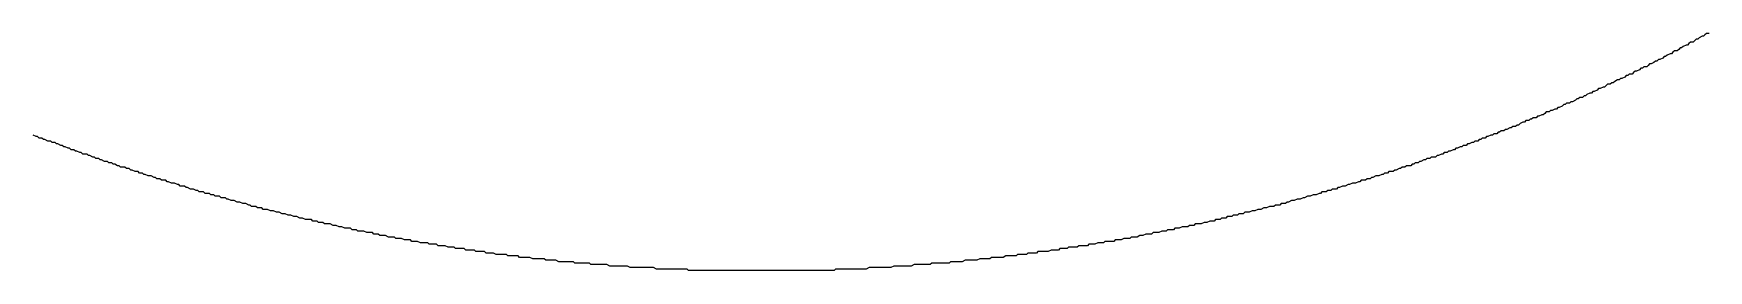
# Model space of a CAD drawing. Header units: millimetres. Extents: x 35 to 605, y 64 to 964.
# Drawn here: x 295.86 to 307.36, y 502.57 to 504.2 of the extents above; entities that cross this region are included whole.
import ezdxf

# ---------------------------------------------------------------- set-up
doc = ezdxf.new("R2010")
doc.units = ezdxf.units.MM

msp = doc.modelspace()

# ---------------------------------------------------------------- linework, layer by layer
msp.add_polyline3d([(307.367, 504.198, 0), (307.347, 504.198, 0), (307.337, 504.188, 0), (307.327, 504.178, 0), (307.317, 504.178, 0), (307.297, 504.168, 0), (307.287, 504.158, 0), (307.277, 504.158, 0), (307.267, 504.148, 0), (307.257, 504.138, 0), (307.237, 504.138, 0), (307.227, 504.128, 0), (307.217, 504.118, 0), (307.207, 504.118, 0), (307.187, 504.108, 0), (307.177, 504.098, 0), (307.167, 504.098, 0), (307.157, 504.088, 0), (307.147, 504.078, 0), (307.127, 504.078, 0), (307.117, 504.068, 0), (307.107, 504.058, 0), (307.097, 504.058, 0), (307.077, 504.048, 0), (307.067, 504.038, 0), (307.057, 504.038, 0), (307.047, 504.028, 0), (307.027, 504.018, 0), (307.017, 504.018, 0), (307.007, 504.008, 0), (306.997, 504.008, 0), (306.987, 503.998, 0), (306.967, 503.988, 0), (306.957, 503.988, 0), (306.947, 503.978, 0), (306.937, 503.968, 0), (306.917, 503.968, 0), (306.907, 503.958, 0), (306.897, 503.958, 0), (306.887, 503.948, 0), (306.867, 503.938, 0), (306.857, 503.938, 0), (306.847, 503.928, 0), (306.837, 503.918, 0), (306.817, 503.918, 0), (306.807, 503.908, 0), (306.797, 503.908, 0), (306.787, 503.898, 0), (306.767, 503.888, 0), (306.757, 503.888, 0), (306.747, 503.878, 0), (306.737, 503.878, 0), (306.717, 503.868, 0), (306.707, 503.858, 0), (306.697, 503.858, 0), (306.687, 503.848, 0), (306.667, 503.848, 0), (306.657, 503.838, 0), (306.647, 503.828, 0), (306.637, 503.828, 0), (306.617, 503.818, 0), (306.607, 503.818, 0), (306.597, 503.808, 0), (306.577, 503.798, 0), (306.567, 503.798, 0), (306.557, 503.788, 0), (306.547, 503.788, 0), (306.527, 503.778, 0), (306.517, 503.768, 0), (306.507, 503.768, 0), (306.497, 503.758, 0), (306.477, 503.758, 0), (306.467, 503.748, 0), (306.457, 503.748, 0), (306.447, 503.738, 0), (306.427, 503.728, 0), (306.417, 503.728, 0), (306.407, 503.718, 0), (306.387, 503.718, 0), (306.377, 503.708, 0), (306.367, 503.708, 0), (306.357, 503.698, 0), (306.337, 503.688, 0), (306.327, 503.688, 0), (306.317, 503.678, 0), (306.307, 503.678, 0), (306.287, 503.668, 0), (306.277, 503.668, 0), (306.267, 503.658, 0), (306.247, 503.658, 0), (306.237, 503.648, 0), (306.227, 503.638, 0), (306.217, 503.638, 0), (306.197, 503.628, 0), (306.187, 503.628, 0), (306.177, 503.618, 0), (306.157, 503.618, 0), (306.147, 503.608, 0), (306.137, 503.608, 0), (306.127, 503.598, 0), (306.107, 503.598, 0), (306.097, 503.588, 0), (306.087, 503.588, 0), (306.067, 503.578, 0), (306.057, 503.568, 0), (306.047, 503.568, 0), (306.037, 503.558, 0), (306.017, 503.558, 0), (306.007, 503.548, 0), (305.997, 503.548, 0), (305.977, 503.538, 0), (305.967, 503.538, 0), (305.957, 503.528, 0), (305.937, 503.528, 0), (305.927, 503.518, 0), (305.917, 503.518, 0), (305.907, 503.508, 0), (305.887, 503.508, 0), (305.877, 503.498, 0), (305.867, 503.498, 0), (305.847, 503.488, 0), (305.837, 503.488, 0), (305.827, 503.478, 0), (305.807, 503.478, 0), (305.797, 503.468, 0), (305.787, 503.468, 0), (305.777, 503.458, 0), (305.757, 503.458, 0), (305.747, 503.448, 0), (305.737, 503.448, 0), (305.717, 503.438, 0), (305.707, 503.438, 0), (305.697, 503.428, 0), (305.677, 503.428, 0), (305.667, 503.418, 0), (305.657, 503.418, 0), (305.637, 503.408, 0), (305.627, 503.408, 0), (305.617, 503.398, 0), (305.607, 503.398, 0), (305.587, 503.388, 0), (305.577, 503.388, 0), (305.567, 503.378, 0), (305.547, 503.378, 0), (305.537, 503.368, 0), (305.527, 503.368, 0), (305.507, 503.358, 0), (305.497, 503.358, 0), (305.487, 503.348, 0), (305.467, 503.348, 0), (305.457, 503.348, 0), (305.447, 503.338, 0), (305.427, 503.338, 0), (305.417, 503.328, 0), (305.407, 503.328, 0), (305.387, 503.318, 0), (305.377, 503.318, 0), (305.367, 503.308, 0), (305.347, 503.308, 0), (305.337, 503.298, 0), (305.327, 503.298, 0), (305.317, 503.288, 0), (305.297, 503.288, 0), (305.287, 503.288, 0), (305.277, 503.278, 0), (305.257, 503.278, 0), (305.247, 503.268, 0), (305.237, 503.268, 0), (305.217, 503.258, 0), (305.207, 503.258, 0), (305.197, 503.248, 0), (305.177, 503.248, 0), (305.167, 503.248, 0), (305.157, 503.238, 0), (305.137, 503.238, 0), (305.127, 503.228, 0), (305.117, 503.228, 0), (305.097, 503.218, 0), (305.087, 503.218, 0), (305.077, 503.218, 0), (305.057, 503.208, 0), (305.047, 503.208, 0), (305.037, 503.198, 0), (305.017, 503.198, 0), (305.007, 503.188, 0), (304.997, 503.188, 0), (304.977, 503.188, 0), (304.967, 503.178, 0), (304.957, 503.178, 0), (304.937, 503.168, 0), (304.927, 503.168, 0), (304.917, 503.168, 0), (304.897, 503.158, 0), (304.887, 503.158, 0), (304.867, 503.148, 0), (304.857, 503.148, 0), (304.847, 503.148, 0), (304.827, 503.138, 0), (304.817, 503.138, 0), (304.807, 503.128, 0), (304.787, 503.128, 0), (304.777, 503.128, 0), (304.767, 503.118, 0), (304.747, 503.118, 0), (304.737, 503.108, 0), (304.727, 503.108, 0), (304.707, 503.108, 0), (304.697, 503.098, 0), (304.687, 503.098, 0), (304.667, 503.088, 0), (304.657, 503.088, 0), (304.647, 503.088, 0), (304.627, 503.078, 0), (304.617, 503.078, 0), (304.607, 503.078, 0), (304.587, 503.068, 0), (304.577, 503.068, 0), (304.557, 503.058, 0), (304.547, 503.058, 0), (304.537, 503.058, 0), (304.517, 503.048, 0), (304.507, 503.048, 0), (304.497, 503.048, 0), (304.477, 503.038, 0), (304.467, 503.038, 0), (304.457, 503.028, 0), (304.437, 503.028, 0), (304.427, 503.028, 0), (304.417, 503.018, 0), (304.397, 503.018, 0), (304.387, 503.018, 0), (304.377, 503.008, 0), (304.357, 503.008, 0), (304.347, 503.008, 0), (304.327, 502.998, 0), (304.317, 502.998, 0), (304.307, 502.998, 0), (304.287, 502.988, 0), (304.277, 502.988, 0), (304.267, 502.988, 0), (304.247, 502.978, 0), (304.237, 502.978, 0), (304.227, 502.978, 0), (304.207, 502.968, 0), (304.197, 502.968, 0), (304.177, 502.968, 0), (304.167, 502.958, 0), (304.157, 502.958, 0), (304.137, 502.958, 0), (304.127, 502.948, 0), (304.117, 502.948, 0), (304.097, 502.948, 0), (304.087, 502.938, 0), (304.077, 502.938, 0), (304.057, 502.938, 0), (304.047, 502.928, 0), (304.027, 502.928, 0), (304.017, 502.928, 0), (304.007, 502.918, 0), (303.987, 502.918, 0), (303.977, 502.918, 0), (303.967, 502.908, 0), (303.947, 502.908, 0), (303.937, 502.908, 0), (303.917, 502.898, 0), (303.907, 502.898, 0), (303.897, 502.898, 0), (303.877, 502.888, 0), (303.867, 502.888, 0), (303.857, 502.888, 0), (303.837, 502.888, 0), (303.827, 502.878, 0), (303.807, 502.878, 0), (303.797, 502.878, 0), (303.787, 502.868, 0), (303.767, 502.868, 0), (303.757, 502.868, 0), (303.747, 502.868, 0), (303.727, 502.858, 0), (303.717, 502.858, 0), (303.697, 502.858, 0), (303.687, 502.848, 0), (303.677, 502.848, 0), (303.657, 502.848, 0), (303.647, 502.848, 0), (303.637, 502.838, 0), (303.617, 502.838, 0), (303.607, 502.838, 0), (303.587, 502.828, 0), (303.577, 502.828, 0), (303.567, 502.828, 0), (303.547, 502.828, 0), (303.537, 502.818, 0), (303.527, 502.818, 0), (303.507, 502.818, 0), (303.497, 502.818, 0), (303.477, 502.808, 0), (303.467, 502.808, 0), (303.457, 502.808, 0), (303.437, 502.798, 0), (303.427, 502.798, 0), (303.407, 502.798, 0), (303.397, 502.798, 0), (303.387, 502.788, 0), (303.367, 502.788, 0), (303.357, 502.788, 0), (303.347, 502.788, 0), (303.327, 502.778, 0), (303.317, 502.778, 0), (303.297, 502.778, 0), (303.287, 502.778, 0), (303.277, 502.768, 0), (303.257, 502.768, 0), (303.247, 502.768, 0), (303.227, 502.768, 0), (303.217, 502.768, 0), (303.207, 502.758, 0), (303.187, 502.758, 0), (303.177, 502.758, 0), (303.167, 502.758, 0), (303.147, 502.748, 0), (303.137, 502.748, 0), (303.117, 502.748, 0), (303.107, 502.748, 0), (303.097, 502.738, 0), (303.077, 502.738, 0), (303.067, 502.738, 0), (303.047, 502.738, 0), (303.037, 502.738, 0), (303.027, 502.728, 0), (303.007, 502.728, 0), (302.997, 502.728, 0), (302.977, 502.728, 0), (302.967, 502.728, 0), (302.957, 502.718, 0), (302.937, 502.718, 0), (302.927, 502.718, 0), (302.907, 502.718, 0), (302.897, 502.708, 0), (302.887, 502.708, 0), (302.867, 502.708, 0), (302.857, 502.708, 0), (302.847, 502.708, 0), (302.827, 502.698, 0), (302.817, 502.698, 0), (302.797, 502.698, 0), (302.787, 502.698, 0), (302.777, 502.698, 0), (302.757, 502.698, 0), (302.747, 502.688, 0), (302.727, 502.688, 0), (302.717, 502.688, 0), (302.707, 502.688, 0), (302.687, 502.688, 0), (302.677, 502.678, 0), (302.657, 502.678, 0), (302.647, 502.678, 0), (302.637, 502.678, 0), (302.617, 502.678, 0), (302.607, 502.668, 0), (302.587, 502.668, 0), (302.577, 502.668, 0), (302.567, 502.668, 0), (302.547, 502.668, 0), (302.537, 502.668, 0), (302.517, 502.658, 0), (302.507, 502.658, 0), (302.497, 502.658, 0), (302.477, 502.658, 0), (302.467, 502.658, 0), (302.447, 502.658, 0), (302.437, 502.658, 0), (302.427, 502.648, 0), (302.407, 502.648, 0), (302.397, 502.648, 0), (302.377, 502.648, 0), (302.367, 502.648, 0), (302.357, 502.648, 0), (302.337, 502.638, 0), (302.327, 502.638, 0), (302.307, 502.638, 0), (302.297, 502.638, 0), (302.287, 502.638, 0), (302.267, 502.638, 0), (302.257, 502.638, 0), (302.237, 502.628, 0), (302.227, 502.628, 0), (302.217, 502.628, 0), (302.197, 502.628, 0), (302.187, 502.628, 0), (302.167, 502.628, 0), (302.157, 502.628, 0), (302.147, 502.618, 0), (302.127, 502.618, 0), (302.117, 502.618, 0), (302.097, 502.618, 0), (302.087, 502.618, 0), (302.077, 502.618, 0), (302.057, 502.618, 0), (302.047, 502.618, 0), (302.027, 502.618, 0), (302.017, 502.608, 0), (302.007, 502.608, 0), (301.987, 502.608, 0), (301.977, 502.608, 0), (301.957, 502.608, 0), (301.947, 502.608, 0), (301.937, 502.608, 0), (301.917, 502.608, 0), (301.907, 502.608, 0), (301.887, 502.598, 0), (301.877, 502.598, 0), (301.867, 502.598, 0), (301.847, 502.598, 0), (301.837, 502.598, 0), (301.817, 502.598, 0), (301.807, 502.598, 0), (301.797, 502.598, 0), (301.777, 502.598, 0), (301.767, 502.598, 0), (301.747, 502.588, 0), (301.737, 502.588, 0), (301.727, 502.588, 0), (301.707, 502.588, 0), (301.697, 502.588, 0), (301.677, 502.588, 0), (301.667, 502.588, 0), (301.647, 502.588, 0), (301.637, 502.588, 0), (301.627, 502.588, 0), (301.607, 502.588, 0), (301.597, 502.588, 0), (301.577, 502.578, 0), (301.567, 502.578, 0), (301.557, 502.578, 0), (301.537, 502.578, 0), (301.527, 502.578, 0), (301.507, 502.578, 0), (301.497, 502.578, 0), (301.487, 502.578, 0), (301.467, 502.578, 0), (301.457, 502.578, 0), (301.437, 502.578, 0), (301.427, 502.578, 0), (301.417, 502.578, 0), (301.397, 502.578, 0), (301.387, 502.578, 0), (301.367, 502.578, 0), (301.357, 502.568, 0), (301.347, 502.568, 0), (301.327, 502.568, 0), (301.317, 502.568, 0), (301.297, 502.568, 0), (301.287, 502.568, 0), (301.277, 502.568, 0), (301.257, 502.568, 0), (301.247, 502.568, 0), (301.227, 502.568, 0), (301.217, 502.568, 0), (301.197, 502.568, 0), (301.187, 502.568, 0), (301.177, 502.568, 0), (301.157, 502.568, 0), (301.147, 502.568, 0), (301.127, 502.568, 0), (301.117, 502.568, 0), (301.107, 502.568, 0), (301.087, 502.568, 0), (301.077, 502.568, 0), (301.057, 502.568, 0), (301.047, 502.568, 0), (301.037, 502.568, 0), (301.017, 502.568, 0), (301.007, 502.568, 0), (300.987, 502.568, 0), (300.977, 502.568, 0), (300.967, 502.568, 0), (300.947, 502.568, 0), (300.937, 502.568, 0), (300.917, 502.568, 0), (300.907, 502.568, 0), (300.897, 502.568, 0), (300.877, 502.568, 0), (300.867, 502.568, 0), (300.847, 502.568, 0), (300.837, 502.568, 0), (300.827, 502.568, 0), (300.807, 502.568, 0), (300.797, 502.568, 0), (300.777, 502.568, 0), (300.767, 502.568, 0), (300.757, 502.568, 0), (300.737, 502.568, 0), (300.727, 502.568, 0), (300.707, 502.568, 0), (300.697, 502.568, 0), (300.687, 502.568, 0), (300.667, 502.568, 0), (300.657, 502.568, 0), (300.637, 502.568, 0), (300.627, 502.568, 0), (300.607, 502.568, 0), (300.597, 502.568, 0), (300.587, 502.568, 0), (300.567, 502.568, 0), (300.557, 502.568, 0), (300.537, 502.568, 0), (300.527, 502.568, 0), (300.517, 502.568, 0), (300.497, 502.568, 0), (300.487, 502.568, 0), (300.467, 502.568, 0), (300.457, 502.568, 0), (300.447, 502.568, 0), (300.427, 502.568, 0), (300.417, 502.568, 0), (300.397, 502.568, 0), (300.387, 502.568, 0), (300.377, 502.568, 0), (300.357, 502.568, 0), (300.347, 502.578, 0), (300.327, 502.578, 0), (300.317, 502.578, 0), (300.307, 502.578, 0), (300.287, 502.578, 0), (300.277, 502.578, 0), (300.257, 502.578, 0), (300.247, 502.578, 0), (300.237, 502.578, 0), (300.217, 502.578, 0), (300.207, 502.578, 0), (300.187, 502.578, 0), (300.177, 502.578, 0), (300.167, 502.578, 0), (300.147, 502.578, 0), (300.137, 502.578, 0), (300.117, 502.588, 0), (300.107, 502.588, 0), (300.097, 502.588, 0), (300.077, 502.588, 0), (300.067, 502.588, 0), (300.047, 502.588, 0), (300.037, 502.588, 0), (300.027, 502.588, 0), (300.007, 502.588, 0), (299.997, 502.588, 0), (299.977, 502.588, 0), (299.967, 502.588, 0), (299.957, 502.588, 0), (299.937, 502.598, 0), (299.927, 502.598, 0), (299.907, 502.598, 0), (299.897, 502.598, 0), (299.887, 502.598, 0), (299.867, 502.598, 0), (299.857, 502.598, 0), (299.837, 502.598, 0), (299.827, 502.598, 0), (299.817, 502.598, 0), (299.797, 502.608, 0), (299.787, 502.608, 0), (299.767, 502.608, 0), (299.757, 502.608, 0), (299.747, 502.608, 0), (299.727, 502.608, 0), (299.717, 502.608, 0), (299.697, 502.608, 0), (299.687, 502.608, 0), (299.677, 502.618, 0), (299.657, 502.618, 0), (299.647, 502.618, 0), (299.637, 502.618, 0), (299.617, 502.618, 0), (299.607, 502.618, 0), (299.587, 502.618, 0), (299.577, 502.618, 0), (299.567, 502.628, 0), (299.547, 502.628, 0), (299.537, 502.628, 0), (299.517, 502.628, 0), (299.507, 502.628, 0), (299.497, 502.628, 0), (299.477, 502.628, 0), (299.467, 502.628, 0), (299.447, 502.638, 0), (299.437, 502.638, 0), (299.427, 502.638, 0), (299.407, 502.638, 0), (299.397, 502.638, 0), (299.377, 502.638, 0), (299.367, 502.648, 0), (299.357, 502.648, 0), (299.337, 502.648, 0), (299.327, 502.648, 0), (299.317, 502.648, 0), (299.297, 502.648, 0), (299.287, 502.648, 0), (299.267, 502.658, 0), (299.257, 502.658, 0), (299.247, 502.658, 0), (299.227, 502.658, 0), (299.217, 502.658, 0), (299.197, 502.658, 0), (299.187, 502.668, 0), (299.177, 502.668, 0), (299.157, 502.668, 0), (299.147, 502.668, 0), (299.137, 502.668, 0), (299.117, 502.668, 0), (299.107, 502.678, 0), (299.087, 502.678, 0), (299.077, 502.678, 0), (299.067, 502.678, 0), (299.047, 502.678, 0), (299.037, 502.678, 0), (299.017, 502.688, 0), (299.007, 502.688, 0), (298.997, 502.688, 0), (298.977, 502.688, 0), (298.967, 502.688, 0), (298.957, 502.698, 0), (298.937, 502.698, 0), (298.927, 502.698, 0), (298.907, 502.698, 0), (298.897, 502.698, 0), (298.887, 502.708, 0), (298.867, 502.708, 0), (298.857, 502.708, 0), (298.847, 502.708, 0), (298.827, 502.708, 0), (298.817, 502.718, 0), (298.797, 502.718, 0), (298.787, 502.718, 0), (298.777, 502.718, 0), (298.757, 502.718, 0), (298.747, 502.728, 0), (298.737, 502.728, 0), (298.717, 502.728, 0), (298.707, 502.728, 0), (298.687, 502.738, 0), (298.677, 502.738, 0), (298.667, 502.738, 0), (298.647, 502.738, 0), (298.637, 502.738, 0), (298.627, 502.748, 0), (298.607, 502.748, 0), (298.597, 502.748, 0), (298.577, 502.748, 0), (298.567, 502.758, 0), (298.557, 502.758, 0), (298.537, 502.758, 0), (298.527, 502.758, 0), (298.517, 502.758, 0), (298.497, 502.768, 0), (298.487, 502.768, 0), (298.467, 502.768, 0), (298.457, 502.768, 0), (298.447, 502.778, 0), (298.427, 502.778, 0), (298.417, 502.778, 0), (298.407, 502.778, 0), (298.387, 502.788, 0), (298.377, 502.788, 0), (298.367, 502.788, 0), (298.347, 502.788, 0), (298.337, 502.798, 0), (298.317, 502.798, 0), (298.307, 502.798, 0), (298.297, 502.798, 0), (298.277, 502.808, 0), (298.267, 502.808, 0), (298.257, 502.808, 0), (298.237, 502.808, 0), (298.227, 502.818, 0), (298.217, 502.818, 0), (298.197, 502.818, 0), (298.187, 502.828, 0), (298.167, 502.828, 0), (298.157, 502.828, 0), (298.147, 502.828, 0), (298.127, 502.838, 0), (298.117, 502.838, 0), (298.107, 502.838, 0), (298.087, 502.838, 0), (298.077, 502.848, 0), (298.067, 502.848, 0), (298.047, 502.848, 0), (298.037, 502.858, 0), (298.017, 502.858, 0), (298.007, 502.858, 0), (297.997, 502.858, 0), (297.977, 502.868, 0), (297.967, 502.868, 0), (297.957, 502.868, 0), (297.937, 502.878, 0), (297.927, 502.878, 0), (297.917, 502.878, 0), (297.897, 502.888, 0), (297.887, 502.888, 0), (297.877, 502.888, 0), (297.857, 502.888, 0), (297.847, 502.898, 0), (297.837, 502.898, 0), (297.817, 502.898, 0), (297.807, 502.908, 0), (297.787, 502.908, 0), (297.777, 502.908, 0), (297.767, 502.918, 0), (297.747, 502.918, 0), (297.737, 502.918, 0), (297.727, 502.918, 0), (297.707, 502.928, 0), (297.697, 502.928, 0), (297.687, 502.928, 0), (297.667, 502.938, 0), (297.657, 502.938, 0), (297.647, 502.938, 0), (297.627, 502.948, 0), (297.617, 502.948, 0), (297.607, 502.948, 0), (297.587, 502.958, 0), (297.577, 502.958, 0), (297.567, 502.958, 0), (297.547, 502.968, 0), (297.537, 502.968, 0), (297.527, 502.968, 0), (297.507, 502.978, 0), (297.497, 502.978, 0), (297.487, 502.978, 0), (297.467, 502.988, 0), (297.457, 502.988, 0), (297.437, 502.988, 0), (297.427, 502.998, 0), (297.417, 502.998, 0), (297.397, 502.998, 0), (297.387, 503.008, 0), (297.377, 503.008, 0), (297.357, 503.008, 0), (297.347, 503.018, 0), (297.337, 503.018, 0), (297.317, 503.028, 0), (297.307, 503.028, 0), (297.297, 503.028, 0), (297.277, 503.038, 0), (297.267, 503.038, 0), (297.257, 503.038, 0), (297.237, 503.048, 0), (297.227, 503.048, 0), (297.217, 503.048, 0), (297.197, 503.058, 0), (297.187, 503.058, 0), (297.177, 503.068, 0), (297.157, 503.068, 0), (297.147, 503.068, 0), (297.137, 503.078, 0), (297.117, 503.078, 0), (297.107, 503.078, 0), (297.097, 503.088, 0), (297.077, 503.088, 0), (297.067, 503.098, 0), (297.057, 503.098, 0), (297.037, 503.098, 0), (297.027, 503.108, 0), (297.017, 503.108, 0), (296.997, 503.108, 0), (296.987, 503.118, 0), (296.977, 503.118, 0), (296.957, 503.128, 0), (296.947, 503.128, 0), (296.937, 503.128, 0), (296.917, 503.138, 0), (296.907, 503.138, 0), (296.897, 503.148, 0), (296.887, 503.148, 0), (296.867, 503.148, 0), (296.857, 503.158, 0), (296.847, 503.158, 0), (296.827, 503.168, 0), (296.817, 503.168, 0), (296.807, 503.168, 0), (296.787, 503.178, 0), (296.777, 503.178, 0), (296.767, 503.188, 0), (296.747, 503.188, 0), (296.737, 503.188, 0), (296.727, 503.198, 0), (296.707, 503.198, 0), (296.697, 503.208, 0), (296.687, 503.208, 0), (296.667, 503.218, 0), (296.657, 503.218, 0), (296.647, 503.218, 0), (296.627, 503.228, 0), (296.617, 503.228, 0), (296.607, 503.238, 0), (296.587, 503.238, 0), (296.577, 503.248, 0), (296.567, 503.248, 0), (296.557, 503.248, 0), (296.537, 503.258, 0), (296.527, 503.258, 0), (296.517, 503.268, 0), (296.497, 503.268, 0), (296.487, 503.278, 0), (296.477, 503.278, 0), (296.457, 503.278, 0), (296.447, 503.288, 0), (296.437, 503.288, 0), (296.417, 503.298, 0), (296.407, 503.298, 0), (296.397, 503.308, 0), (296.377, 503.308, 0), (296.367, 503.318, 0), (296.357, 503.318, 0), (296.347, 503.318, 0), (296.327, 503.328, 0), (296.317, 503.328, 0), (296.307, 503.338, 0), (296.287, 503.338, 0), (296.277, 503.348, 0), (296.267, 503.348, 0), (296.247, 503.358, 0), (296.237, 503.358, 0), (296.227, 503.368, 0), (296.217, 503.368, 0), (296.197, 503.368, 0), (296.187, 503.378, 0), (296.177, 503.378, 0), (296.157, 503.388, 0), (296.147, 503.388, 0), (296.137, 503.398, 0), (296.117, 503.398, 0), (296.107, 503.408, 0), (296.097, 503.408, 0), (296.077, 503.418, 0), (296.067, 503.418, 0), (296.057, 503.428, 0), (296.047, 503.428, 0), (296.027, 503.438, 0), (296.017, 503.438, 0), (296.007, 503.448, 0), (295.987, 503.448, 0), (295.977, 503.458, 0), (295.967, 503.458, 0), (295.957, 503.458, 0), (295.937, 503.468, 0), (295.927, 503.468, 0), (295.917, 503.478, 0), (295.897, 503.478, 0), (295.887, 503.488, 0), (295.877, 503.488, 0), (295.857, 503.498, 0)])

doc.saveas('drawing.dxf')
